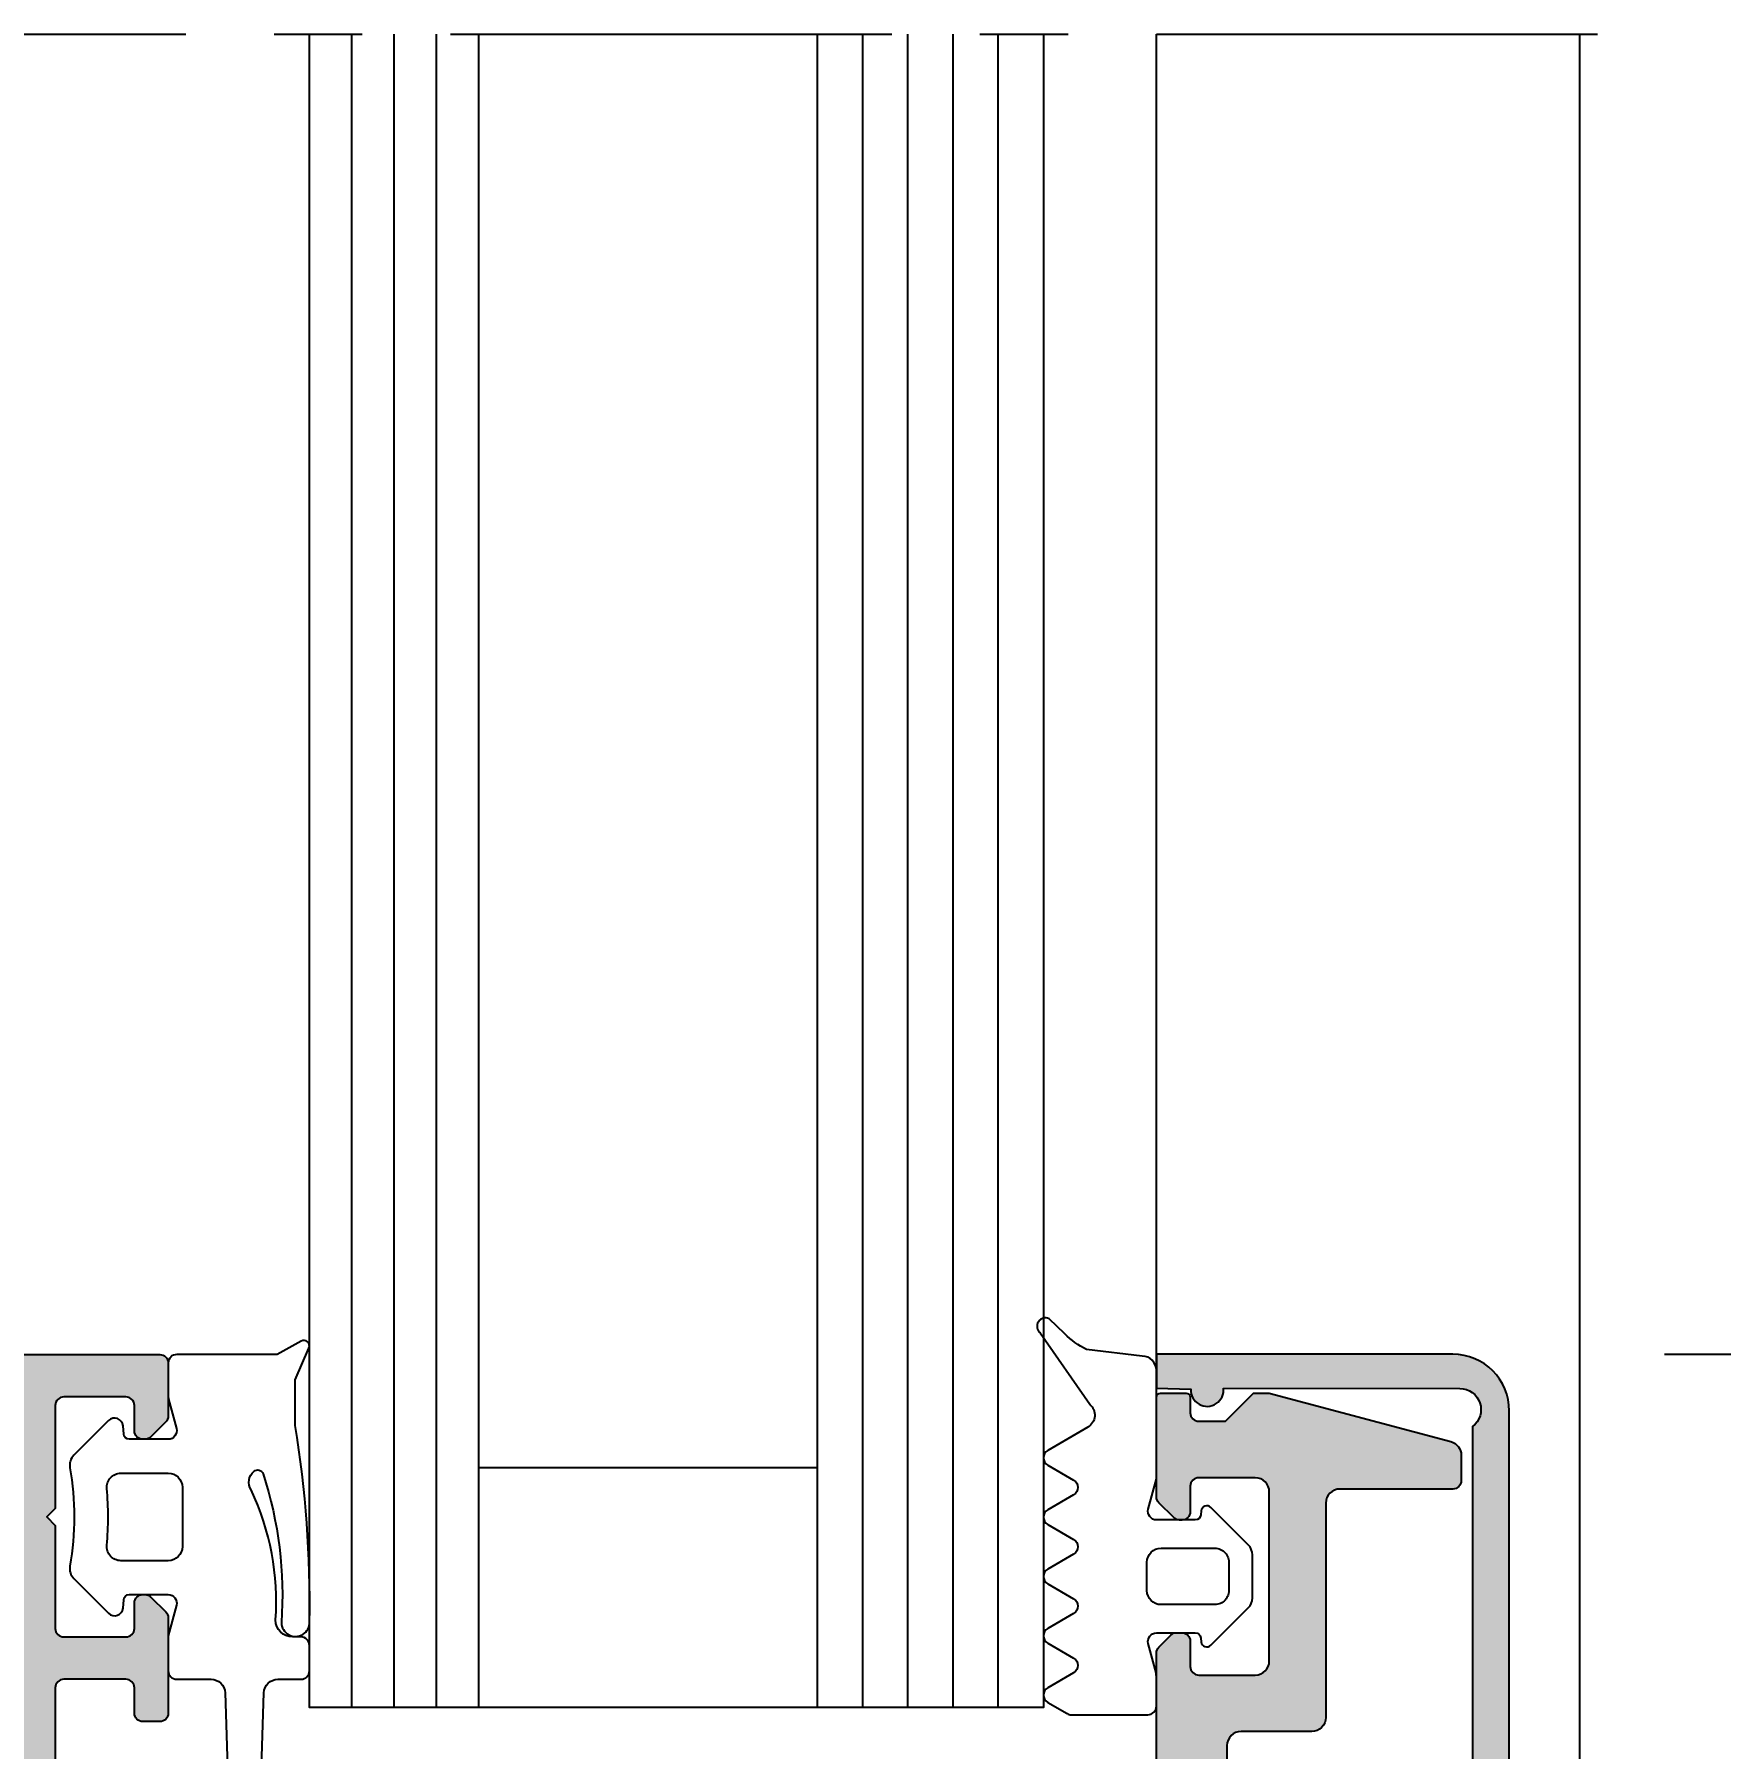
# Model space of a CAD drawing. Header units: millimetres. Extents: x -153 to 2280, y 0 to 724.
# Drawn here: x 1284 to 1313.87, y 618.11 to 648.47 of the extents above; entities that cross this region are included whole.
import ezdxf

# ---------------------------------------------------------------- set-up
doc = ezdxf.new("R2010")
doc.units = ezdxf.units.MM
doc.header["$LTSCALE"] = 0.025
doc.header["$MEASUREMENT"] = 0
doc.linetypes.add('CENTER', pattern=[2, 1.25, -0.25, 0.25, -0.25])
doc.layers.get('0').update_dxf_attribs({"lineweight": 5})
for name, color, linetype in [('ASSI', 1, 'CENTER'), ('FILL', 253, 'Continuous'), ('FINE', 7, 'Continuous'), ('GOMMA', 80, 'Continuous'), ('GROSSA', 8, 'Continuous'), ('QUOTE', 254, 'Continuous'), ('VETRO', 140, 'Continuous')]:
    doc.layers.add(name, color=color, linetype=linetype)
doc.styles.add('Aluk Text', font='GOTHIC.TTF')
doc.styles.get("Standard").update_dxf_attribs({"font": 'arial.ttf'})
doc.dimstyles.new('SCALA_1-2$0', dxfattribs={"dimtxt": 2, "dimasz": 1, "dimexe": 1.5, "dimexo": 1.5, "dimgap": 1, "dimtad": 3, "dimlfac": 2, "dimdsep": 46, "dimtxsty": 'Standard', "dimblk1": 'PUNTO', "dimblk2": 'PUNTO', "dimsah": 1, "dimcen": 0, "dimclrt": 2, "dimaunit": 1, "dimadec": 0, "dimazin": 0, "dimtfac": 0.7, "dimtmove": 0, "dimatfit": 3, "dimldrblk": 'PUNTO', "dimfxl": 1, "dimtolj": 2, "dimarcsym": 0})

# ---------------------------------------------------------------- blocks, each defined once
blk = doc.blocks.new('k0855')
at = {"layer": 'GROSSA'}
blk.add_lwpolyline([(11.64999999999986, 0.8000000000004093, -0.4142135623730784), (11.14999999999986, 0.3000000000004093), (0.2999999999997272, 0.3000000000000682), (0, 0), (-0.3000000000001819, 0.3000000000000682), (-11.15000000000009, 0.2999999999997272, -0.4142135623731075), (-11.65000000000009, 0.7999999999997272), (-11.65000000000009, 3.300000000000637, 0.414213562373095), (-12.15000000000009, 3.800000000000637), (-19.75, 3.800000000000523, -0.414213562373095), (-20.25, 4.300000000000523), (-20.25, 8.300000000000523, 0.4142135623730795), (-20.55000000000018, 8.600000000000477), (-21.59774739507475, 8.600000000000477, 0.3394542588633896), (-21.88752514296152, 8.377645713531251), (-23.65000000000009, 1.800000000000523), (-23.65000000000009, 1.24487273393197), (-22.65000000000009, 0.2448727339319703), (-22.65000000000009, -0.6999999999995907, -0.4142135623731159), (-22.95000000000027, -0.9999999999995453), (-23.5, -0.9999999999995453, 0.414213562373109), (-23.65000000000009, -1.149999999999523), (-23.65000000000009, -2.049999999999272, 0.4142135623730534), (-23.5, -2.19999999999925), (-19.97426406871182, -2.199999999999363, 0.1989123673796788), (-19.76213203435577, -2.112132034355341), (-19.237867965644, -1.587867965643682, 0.1989123673796275), (-19.15000000000009, -1.37573593128775), (-19.15000000000009, -1.299999999999613, 0.4142135623731283), (-19.45000000000027, -0.9999999999995453), (-20.35000000000014, -0.9999999999995453, -0.414213562373095), (-20.65000000000009, -0.699999999999477), (-20.65000000000009, 1.300000000000637, -0.414213562373095), (-20.15000000000009, 1.800000000000637), (-14.15000000000009, 1.800000000000637, -0.414213562373095), (-13.65000000000009, 1.300000000000637), (-13.65000000000009, -0.699999999999477, -0.414213562373095), (-13.95000000000005, -0.9999999999995453), (-14.85000000000014, -0.9999999999995453, 0.414213562373095), (-15.15000000000009, -1.2999999999995), (-15.15000000000009, -1.475735931287431, 0.1989123673796724), (-15.06213203435618, -1.687867965643477), (-14.63786796564318, -2.112132034356478, 0.1989123673796574), (-14.42573593128691, -2.200000000000387), (14.42573593128782, -2.199999999999363, 0.1989123673796421), (14.63786796564386, -2.112132034355341), (15.06213203435573, -1.687867965643477, 0.1989123673796492), (15.14999999999964, -1.475735931287431), (15.14999999999964, -1.2999999999995, 0.4142135623731088), (14.84999999999991, -0.9999999999995453), (13.94999999999982, -0.9999999999995453, -0.414213562373095), (13.64999999999986, -0.699999999999477), (13.64999999999986, 1.300000000000637, -0.414213562373095), (14.14999999999986, 1.800000000000637), (20.13763493782221, 1.800000000000637, -0.414213562373095), (20.63763493782221, 1.300000000000637), (20.63763493782221, -0.699999999999477, -0.414213562373095), (20.33763493782226, -0.9999999999995453), (19.43763493782217, -0.9999999999995453, 0.4142135623731283), (19.13763493782221, -1.299999999999613), (19.13763493782221, -1.37573593128775, 0.198912367379612), (19.22550290346635, -1.587867965643682), (19.74976697217789, -2.112132034355341, 0.1989123673796789), (19.96189900653394, -2.199999999999363), (23.48763493782212, -2.19999999999925, 0.4142135623730674), (23.63763493782221, -2.049999999999272), (23.63763493782221, -1.149999999999523, 0.4142135623731507), (23.48763493782235, -0.9999999999995453), (22.93763493782217, -0.9999999999995453, -0.414213562373095), (22.63763493782221, -0.6999999999995907), (22.63763493782221, 0.2448727339319703), (23.63763493782221, 1.24487273393197), (23.63763493782221, 1.800000000000523), (21.91487984844571, 8.229409522551805, 0.3394542588633856), (21.43191693530116, 8.600000000000477), (20.53763493782208, 8.600000000000477, 0.4142135623730811), (20.23763493782235, 8.300000000000523), (20.23763493782212, 4.300000000000523, -0.414213562373095), (19.73763493782212, 3.800000000000523), (12.14999999999986, 3.800000000000637, 0.414213562373095), (11.64999999999986, 3.300000000000637)], format="xyb", close=True, dxfattribs=at)
blk = doc.blocks.new('PUNTO')
blk.add_line((-1, 0), (1, 0))
at = {"const_width": 0.35}
blk.add_lwpolyline([(-0.1750000000000114, 0, 1), (0.1750000000000114, 0, 1)], format="xyb", close=True, dxfattribs=at)
blk = doc.blocks.new('*D47')
at = {"layer": 'Defpoints', "color": 0, "transparency": 16777216}
for p in [(1311.372275848388, 625.0974092616434), (1311.372275848388, 600.0890823473827), (1318.915708368765, 600.0890823473827)]:
    blk.add_point(p, dxfattribs=at)
at = {"layer": 'QUOTE', "color": 0, "lineweight": -2, "transparency": 16777216}
for p, q in [((1312.872275848388, 625.0974092616434), (1320.415708368765, 625.0974092616434)), ((1318.915708368765, 624.0974092616434), (1318.915708368765, 601.0890823473827)), ((1312.872275848388, 600.0890823473827), (1320.415708368765, 600.0890823473827))]:
    blk.add_line(p, q, dxfattribs=at)
for p, rotation in [((1318.915708368765, 625.0974092616434), 90), ((1318.915708368765, 600.0890823473827), 270)]:
    blk.add_blockref('PUNTO', p, dxfattribs=dict(at, rotation=rotation))
at = {"layer": 'QUOTE', "color": 2, "transparency": 16777216, "insert": (1316.865402454421, 612.5932458045125), "char_height": 2, "attachment_point": 5, "rotation": 90, "style": 'Aluk Text'}
blk.add_mtext('\\A2;50', dxfattribs=at)

msp = doc.modelspace()

# ---------------------------------------------------------------- hatches: boundary and pattern name
at = {"layer": 'FILL'}
h = msp.add_hatch(color=256, dxfattribs=at)
edge = h.paths.add_edge_path()
edge.add_arc((1293.218603538942, 615.1885416569769), 0.1548696487026567, 1.85579808222559, 88.26417584624318, ccw=False)
edge.add_line((1293.373391958005, 615.1935569748439), (1293.373391958005, 614.6056890092004))
edge.add_arc((1293.223391958005, 614.6056890092004), 0.1500000000001762, 315.0000000000307, 359.99999999998914, ccw=False)
edge.add_line((1293.329457975183, 614.4996229920223), (1293.067325940827, 614.2374909576663))
edge.add_arc((1292.945266958005, 614.3595499404884), 0.1726174689163731, 185.316063822674, 315.00000000000665, ccw=False)
edge.add_line((1292.773391958005, 614.3435569748444), (1292.773391958005, 614.5935569748444))
edge.add_arc((1292.623391958005, 614.5935569748444), 0.1499999999999773, 359.9999999999783, 450)
edge.add_line((1292.623391958005, 614.7435569748444), (1292.138947307952, 614.7435569748444))
edge.add_arc((1292.138947307952, 614.5935569748444), 0.1500000000000057, 90.00000000001086, 150.0000000000191)
edge.add_line((1292.009043497384, 614.6685569748444), (1291.402825714735, 613.6185569748444))
edge.add_line((1291.402825714735, 613.6185569748444), (1291.272921904168, 613.5435569748445))
edge.add_line((1291.272921904167, 613.5435569748445), (1291.225467276221, 613.5435569748445))
edge.add_line((1291.225467276221, 613.5435569748445), (1291.075467276221, 613.6935569748446))
edge.add_line((1291.075467276221, 613.6935569748445), (1290.925467276221, 613.5435569748445))
edge.add_line((1290.925467276221, 613.5435569748445), (1290.428391958005, 613.5435569748445))
edge.add_line((1290.428391958005, 613.5435569748445), (1290.278391958006, 613.6935569748446))
edge.add_line((1290.278391958005, 613.6935569748445), (1290.128391958005, 613.5435569748445))
edge.add_line((1290.128391958005, 613.5435569748445), (1289.633391958005, 613.5435569748445))
edge.add_line((1289.633391958005, 613.5435569748445), (1289.483391958005, 613.6935569748446))
edge.add_line((1289.483391958005, 613.6935569748445), (1289.333391958005, 613.5435569748445))
edge.add_line((1289.333391958005, 613.5435569748445), (1288.838391958006, 613.5435569748445))
edge.add_line((1288.838391958005, 613.5435569748445), (1288.688391958005, 613.6935569748445))
edge.add_line((1288.688391958005, 613.6935569748443), (1288.538391958005, 613.5435569748444))
edge.add_line((1288.538391958005, 613.5435569748445), (1288.043391958005, 613.5435569748445))
edge.add_line((1288.043391958005, 613.5435569748445), (1287.893391958005, 613.6935569748446))
edge.add_line((1287.893391958005, 613.6935569748445), (1287.743391958005, 613.5435569748445))
edge.add_line((1287.743391958005, 613.5435569748445), (1287.248391958005, 613.5435569748445))
edge.add_line((1287.248391958005, 613.5435569748445), (1287.098391958005, 613.6935569748446))
edge.add_line((1287.098391958005, 613.6935569748445), (1286.948391958005, 613.5435569748445))
edge.add_line((1286.948391958005, 613.5435569748445), (1286.453391958005, 613.5435569748445))
edge.add_line((1286.453391958005, 613.5435569748445), (1286.303391958005, 613.6935569748445))
edge.add_line((1286.303391958005, 613.6935569748443), (1286.153391958005, 613.5435569748444))
edge.add_line((1286.153391958005, 613.5435569748445), (1285.658391958005, 613.5435569748445))
edge.add_line((1285.658391958005, 613.5435569748445), (1285.508391958005, 613.6935569748446))
edge.add_line((1285.508391958005, 613.6935569748445), (1285.35776973754, 613.5429347543791))
edge.add_arc((1285.323686619743, 612.5932458646118), 0.9503002926792825, 87.94461000808217, 272.0553899919109)
edge.add_line((1285.35776973754, 611.6435569748444), (1285.755891958005, 611.6435569748444))
edge.add_line((1285.755891958005, 611.6435569748444), (1285.905891958005, 611.4935569748444))
edge.add_line((1285.905891958005, 611.4935569748444), (1286.055891958005, 611.6435569748444))
edge.add_line((1286.055891958005, 611.6435569748444), (1286.550891958005, 611.6435569748444))
edge.add_line((1286.550891958005, 611.6435569748444), (1286.700891958005, 611.4935569748444))
edge.add_line((1286.700891958005, 611.4935569748444), (1286.850891958005, 611.6435569748444))
edge.add_line((1286.850891958005, 611.6435569748444), (1287.345891958005, 611.6435569748444))
edge.add_line((1287.345891958005, 611.6435569748444), (1287.495891958005, 611.4935569748444))
edge.add_line((1287.495891958005, 611.4935569748444), (1287.645891958005, 611.6435569748444))
edge.add_line((1287.645891958005, 611.6435569748444), (1288.140891958005, 611.6435569748444))
edge.add_line((1288.140891958005, 611.6435569748444), (1288.290891958005, 611.4935569748444))
edge.add_line((1288.290891958005, 611.4935569748444), (1288.440891958006, 611.6435569748444))
edge.add_line((1288.440891958005, 611.6435569748444), (1288.935891958005, 611.6435569748444))
edge.add_line((1288.935891958005, 611.6435569748444), (1289.085891958006, 611.4935569748443))
edge.add_line((1289.085891958005, 611.4935569748443), (1289.235891958005, 611.6435569748444))
edge.add_line((1289.235891958005, 611.6435569748444), (1289.730891958005, 611.6435569748444))
edge.add_line((1289.730891958005, 611.6435569748444), (1289.880891958005, 611.4935569748444))
edge.add_line((1289.880891958005, 611.4935569748444), (1290.030891958005, 611.6435569748444))
edge.add_line((1290.030891958005, 611.6435569748444), (1290.525891958006, 611.6435569748444))
edge.add_line((1290.525891958005, 611.6435569748444), (1290.675891958005, 611.4935569748443))
edge.add_line((1290.675891958005, 611.4935569748443), (1290.825891958005, 611.6435569748444))
edge.add_line((1290.825891958005, 611.6435569748444), (1291.272921904167, 611.6435569748444))
edge.add_arc((1291.272921904168, 611.4935569748444), 0.1500000000000057, 30.000000000029274, 90.00000000001091, ccw=False)
edge.add_line((1291.402825714735, 611.5685569748445), (1292.009043497384, 610.5185569748444))
edge.add_arc((1292.138947307952, 610.5935569748443), 0.1499999999998699, 209.9999999999986, 270.0000000000434)
edge.add_line((1292.138947307952, 610.4435569748445), (1292.623391958005, 610.4435569748445))
edge.add_arc((1292.623391958005, 610.5935569748444), 0.1500000000000057, 270.0000000000109, 360.0000000000109)
edge.add_line((1292.773391958005, 610.5935569748444), (1292.773391958005, 610.8435569748444))
edge.add_arc((1292.945746947058, 610.8262338461793), 0.1732233616980132, 45.423370102855586, 174.2605660744399, ccw=False)
edge.add_line((1293.067325940827, 610.9496229920225), (1293.329457975183, 610.6874909576666))
edge.add_arc((1293.223391958005, 610.5814249404884), 0.1500000000001178, 2.1714186004828662e-11, 44.99999999997692, ccw=False)
edge.add_line((1293.373391958005, 610.5814249404885), (1293.373391958005, 609.9935569748445))
edge.add_arc((1293.223080536714, 609.9935569748561), 0.1503114212912067, 270.1165613831425, 359.99999999556894, ccw=False)
edge.add_line((1293.22338632704, 609.8432458646118), (1291.021698490576, 609.843245864612))
edge.add_arc((1291.021698490576, 609.9932458646119), 0.1499999999999773, 180, 270, ccw=False)
edge.add_arc((1290.721698490576, 609.9932458646119), 0.1500000000000341, 2.171258662545267e-11, 90.0000000000217)
edge.add_line((1290.721698490576, 610.1432458646119), (1289.321698490576, 610.1432458646119))
edge.add_arc((1289.321698490576, 609.9932458646119), 0.1499999999999773, 90, 180)
edge.add_arc((1289.021698490576, 609.9932458646119), 0.1499999999999773, -90, 0, ccw=False)
edge.add_line((1289.021698490576, 609.843245864612), (1287.621698490576, 609.843245864612))
edge.add_arc((1287.621698490576, 609.9932458646119), 0.1499999999999773, 180, 270, ccw=False)
edge.add_arc((1287.321698490576, 609.9932458646119), 0.1499999999999773, 0, 90)
edge.add_line((1287.321698490576, 610.1432458646119), (1285.923386327063, 610.1432458646119))
edge.add_arc((1285.923386327063, 609.9932458646119), 0.1499999999999773, 90, 180)
edge.add_arc((1285.623386327063, 609.9932458646119), 0.1499999999999773, -90, 0, ccw=False)
edge.add_line((1285.623386327063, 609.843245864612), (1284.523386327063, 609.843245864612))
edge.add_arc((1284.523386327063, 609.693245864612), 0.1499999999999773, 90, 180)
edge.add_line((1284.373386327063, 609.693245864612), (1284.373386327063, 605.9932458646118))
edge.add_arc((1284.523386327063, 605.9932458646118), 0.1499999999999773, 180, 270)
edge.add_line((1284.523386327063, 605.8432458646118), (1285.623386327063, 605.8432458646118))
edge.add_arc((1285.623386327063, 605.9932458646118), 0.1500000000000057, 270.0000000000109, 359.9999999999891)
edge.add_line((1285.773386327063, 605.9932458646118), (1285.773386327063, 606.4432458646119))
edge.add_arc((1285.923386327063, 606.4432458646119), 0.1499999999999773, 90, 180, ccw=False)
edge.add_line((1285.923386327063, 606.5932458646118), (1286.223386327063, 606.593245864612))
edge.add_arc((1286.223386327063, 606.443245864612), 0.1500000000000057, -3.26281224261038e-11, 89.99999999998909, ccw=False)
edge.add_line((1286.373386327063, 606.4432458646119), (1286.373386327063, 604.7553778989678))
edge.add_arc((1286.223386327063, 604.7553778989679), 0.1500000000000909, 314.99999999998465, 359.9999999999783, ccw=False)
edge.add_line((1286.329452344241, 604.6493118817898), (1286.067320309885, 604.3871798474339))
edge.add_arc((1285.961254292707, 604.4932458646118), 0.149999999999957, 270.0000000000434, 315.00000000003837, ccw=False)
edge.add_line((1285.961254292707, 604.3432458646118), (1285.923386327063, 604.3432458646118))
edge.add_arc((1285.923386327063, 604.4932458646118), 0.1499999999999773, 180, 270, ccw=False)
edge.add_line((1285.773386327063, 604.4932458646118), (1285.773386327063, 604.9432458646119))
edge.add_arc((1285.623386327063, 604.9432458646118), 0.1500000000000341, 2.171258662545267e-11, 90.0000000000217)
edge.add_line((1285.623386327063, 605.0932458646118), (1284.523386327063, 605.093245864612))
edge.add_arc((1284.523386327063, 604.943245864612), 0.1500000000000341, 90.0000000000217, 180.0000000000217)
edge.add_line((1284.373386327063, 604.9432458646119), (1284.373386327063, 603.1174586677311))
edge.add_line((1284.373386327063, 603.1174586677311), (1284.223386327063, 602.9682458646118))
edge.add_line((1284.223386327063, 602.9682458646118), (1284.373386327063, 602.8190330614927))
edge.add_line((1284.373386327063, 602.8190330614927), (1284.373386327063, 600.9932458646118))
edge.add_arc((1284.523386327063, 600.9932458646118), 0.1499999999999773, 180, 270)
edge.add_line((1284.523386327063, 600.8432458646118), (1285.623386327063, 600.8432458646118))
edge.add_arc((1285.623386327063, 600.9932458646119), 0.1500000000000341, 269.9999999999783, 359.9999999999783)
edge.add_line((1285.773386327063, 600.9932458646118), (1285.773386327063, 601.4432458646119))
edge.add_arc((1285.923386327063, 601.4432458646118), 0.1500000000000341, 89.99999999997829, 179.9999999999783, ccw=False)
edge.add_line((1285.923386327063, 601.5932458646118), (1285.961254292707, 601.5932458646118))
edge.add_arc((1285.961254292707, 601.443245864612), 0.1499999999999204, 44.999999999961574, 89.99999999996737, ccw=False)
edge.add_line((1286.067320309885, 601.5493118817898), (1286.329452344241, 601.2871798474339))
edge.add_arc((1286.223386327063, 601.1811138302558), 0.1500000000000977, 2.1714186004828662e-11, 45.00000000001529, ccw=False)
edge.add_line((1286.373386327063, 601.1811138302559), (1286.373386327063, 600.2432458646118))
edge.add_arc((1286.223386327063, 600.2432458646118), 0.1499999999999773, -90, 0, ccw=False)
edge.add_line((1286.223386327063, 600.0932458646118), (1231.873386327063, 600.0932458646118))
edge.add_arc((1231.873386327063, 600.5932458646118), 0.5, 180, 270, ccw=False)
edge.add_line((1231.373386327063, 600.5932458646118), (1231.373386327063, 624.5932458646118))
edge.add_arc((1231.873386327063, 624.5932458646118), 0.5, 90, 180, ccw=False)
edge.add_line((1231.873386327063, 625.0932458646118), (1286.223386327063, 625.0932458646118))
edge.add_arc((1286.223386327063, 624.9432458646119), 0.1499999999999773, 0, 90, ccw=False)
edge.add_line((1286.373386327063, 624.9432458646119), (1286.373386327063, 624.0053778989678))
edge.add_arc((1286.223386327063, 624.0053778989678), 0.149999999999892, -44.999999999984595, 1.0913936421275139e-11, ccw=False)
edge.add_line((1286.329452344241, 623.8993118817899), (1286.067320309885, 623.6371798474339))
edge.add_arc((1285.961254292707, 623.7432458646117), 0.1499999999999168, 270.00000000003257, 315.00000000003837, ccw=False)
edge.add_line((1285.961254292707, 623.5932458646118), (1285.923386327063, 623.5932458646118))
edge.add_arc((1285.923386327063, 623.7432458646118), 0.1499999999999773, 180, 270, ccw=False)
edge.add_line((1285.773386327063, 623.7432458646118), (1285.773386327063, 624.1932458646119))
edge.add_arc((1285.623386327063, 624.1932458646118), 0.1500000000000341, 2.171258662545267e-11, 90.0000000000217)
edge.add_line((1285.623386327063, 624.3432458646118), (1284.523386327063, 624.3432458646118))
edge.add_arc((1284.523386327063, 624.1932458646119), 0.1499999999999773, 89.99999999998914, 180)
edge.add_line((1284.373386327063, 624.1932458646119), (1284.373386327063, 622.3674586677311))
edge.add_line((1284.373386327063, 622.3674586677311), (1284.223386327063, 622.2182458646118))
edge.add_line((1284.223386327063, 622.2182458646118), (1284.373386327063, 622.0690330614926))
edge.add_line((1284.373386327063, 622.0690330614926), (1284.373386327063, 620.2432458646118))
edge.add_arc((1284.523386327063, 620.2432458646118), 0.1499999999999773, 180, 270)
edge.add_line((1284.523386327063, 620.0932458646118), (1285.623386327063, 620.093245864612))
edge.add_arc((1285.623386327063, 620.2432458646119), 0.1500000000000341, 269.9999999999783, 359.9999999999783)
edge.add_line((1285.773386327063, 620.2432458646119), (1285.773386327063, 620.6932458646119))
edge.add_arc((1285.923386327063, 620.6932458646119), 0.1499999999999488, 89.99999999998909, 180, ccw=False)
edge.add_line((1285.923386327063, 620.8432458646118), (1285.961254292707, 620.8432458646118))
edge.add_arc((1285.961254292707, 620.693245864612), 0.149999999999892, 45.00000000001529, 90.00000000001091, ccw=False)
edge.add_line((1286.067320309885, 620.7993118817899), (1286.329452344241, 620.537179847434))
edge.add_arc((1286.223386327063, 620.4311138302561), 0.1499999999999972, -4.3428372009657323e-11, 44.999999999961574, ccw=False)
edge.add_line((1286.373386327063, 620.431113830256), (1286.373386327063, 618.7432458646118))
edge.add_arc((1286.223386327063, 618.7432458646118), 0.1499999999999773, -90, 0, ccw=False)
edge.add_line((1286.223386327063, 618.5932458646118), (1285.923386327063, 618.593245864612))
edge.add_arc((1285.923386327063, 618.7432458646119), 0.1499999999999204, 180.0000000000217, 270.00000000002166, ccw=False)
edge.add_line((1285.773386327063, 618.7432458646118), (1285.773386327063, 619.193245864612))
edge.add_arc((1285.623386327063, 619.193245864612), 0.1499999999999773, 0, 90)
edge.add_line((1285.623386327063, 619.343245864612), (1284.523386327063, 619.343245864612))
edge.add_arc((1284.523386327063, 619.193245864612), 0.1499999999999773, 90, 180)
edge.add_line((1284.373386327063, 619.193245864612), (1284.373386327063, 615.4932458646118))
edge.add_arc((1284.523386327063, 615.4932458646118), 0.1499999999999773, 180, 270)
edge.add_line((1284.523386327063, 615.3432458646118), (1285.623386327063, 615.3432458646117))
edge.add_arc((1285.623386327063, 615.1932458646118), 0.1499999999999773, 0, 90, ccw=False)
edge.add_arc((1285.923386327063, 615.1932458646118), 0.1499999999999773, 180, 270)
edge.add_line((1285.923386327063, 615.0432458646118), (1287.321698490576, 615.0432458646118))
edge.add_arc((1287.321698490576, 615.1932458646118), 0.1499999999999773, 270, 360)
edge.add_arc((1287.621698490576, 615.1932458646118), 0.1499999999999773, 90, 180, ccw=False)
edge.add_line((1287.621698490576, 615.3432458646117), (1289.021698490576, 615.3432458646117))
edge.add_arc((1289.021698490576, 615.1932458646118), 0.1499999999999773, 0, 90, ccw=False)
edge.add_arc((1289.321698490576, 615.1932458646118), 0.1499999999999773, 180, 270)
edge.add_line((1289.321698490576, 615.0432458646118), (1290.721698490576, 615.0432458646118))
edge.add_arc((1290.721698490576, 615.1932458646118), 0.1500000000000341, 269.9999999999783, 359.9999999999783)
edge.add_arc((1291.021698490576, 615.1932458646118), 0.1499999999999773, 90, 180, ccw=False)
edge.add_line((1291.021698490576, 615.3432458646117), (1293.223294728377, 615.3432458646117))
edge.add_line((1293.223294728377, 615.3432458646117), (1293.223294728379, 615.3433402384658))
edge = h.paths.add_edge_path(flags=16)
edge.add_line((1232.523386327063, 601.0932458646118), (1233.973386327063, 601.0932458646118))
edge.add_arc((1233.973386327063, 601.2432458646119), 0.1499999999999773, 270.0000000000054, 360)
edge.add_line((1234.123386327063, 601.2432458646119), (1234.123386327063, 602.443245864612))
edge.add_arc((1234.273386327063, 602.4432458646119), 0.1500000000000199, 89.9999999999946, 180, ccw=False)
edge.add_line((1234.273386327063, 602.5932458646118), (1234.723386327063, 602.5932458646118))
edge.add_arc((1234.723386327063, 602.4432458646119), 0.1500000000000341, 0, 90.0000000000054, ccw=False)
edge.add_line((1234.873386327063, 602.4432458646119), (1234.873386327063, 601.2432458646119))
edge.add_arc((1235.023386327063, 601.2432458646119), 0.1500000000000341, 180, 270)
edge.add_line((1235.023386327063, 601.0932458646118), (1237.873386327063, 601.0932458646118))
edge.add_line((1237.873386327063, 601.0932458646118), (1237.873386327063, 600.9932458646118))
edge.add_line((1237.873386327063, 600.9932458646119), (1257.623386327063, 600.9932458646119))
edge.add_line((1257.623386327063, 600.9932458646119), (1257.623386327063, 601.0932458646118))
edge.add_line((1257.623386327063, 601.0932458646118), (1260.623386327063, 601.0932458646118))
edge.add_line((1260.623386327063, 601.0932458646118), (1260.623386327063, 600.9932458646119))
edge.add_line((1260.623386327063, 600.9932458646119), (1280.373386327063, 600.9932458646119))
edge.add_line((1280.373386327063, 600.9932458646118), (1280.373386327063, 601.0932458646118))
edge.add_line((1280.373386327063, 601.0932458646118), (1283.223386327063, 601.0932458646118))
edge.add_arc((1283.223386327063, 601.2432458646118), 0.1499999999999773, 270, 360)
edge.add_line((1283.373386327063, 601.2432458646118), (1283.373386327063, 623.9432458646119))
edge.add_arc((1283.223386327063, 623.9432458646119), 0.1500000000000057, 1.085629331272839e-11, 90.00000000001086)
edge.add_line((1283.223386327063, 624.0932458646118), (1280.373386327063, 624.0932458646118))
edge.add_line((1280.373386327063, 624.0932458646118), (1280.373386327063, 624.1932458646119))
edge.add_line((1280.373386327063, 624.1932458646119), (1260.623386327063, 624.1932458646119))
edge.add_line((1260.623386327063, 624.1932458646119), (1260.623386327063, 624.0932458646118))
edge.add_line((1260.623386327063, 624.0932458646118), (1257.623386327063, 624.0932458646118))
edge.add_line((1257.623386327063, 624.0932458646118), (1257.623386327063, 624.1932458646119))
edge.add_line((1257.623386327063, 624.1932458646119), (1237.873386327063, 624.1932458646119))
edge.add_line((1237.873386327063, 624.1932458646119), (1237.873386327063, 624.0932458646118))
edge.add_line((1237.873386327063, 624.0932458646118), (1235.023386327063, 624.0932458646118))
edge.add_arc((1235.023386327063, 623.9432458646119), 0.1500000000000057, 89.99999999998914, 179.9999999999891)
edge.add_line((1234.873386327063, 623.9432458646119), (1234.873386327063, 622.7432458646118))
edge.add_arc((1234.723386327063, 622.7432458646118), 0.1499999999999915, -89.99999999999471, 1.0913936421275139e-11, ccw=False)
edge.add_line((1234.723386327063, 622.5932458646118), (1234.273386327063, 622.5932458646118))
edge.add_arc((1234.273386327063, 622.7432458646118), 0.1499999999999773, 180, 270.0000000000054, ccw=False)
edge.add_line((1234.123386327063, 622.7432458646118), (1234.123386327063, 623.9432458646118))
edge.add_arc((1233.973386327063, 623.9432458646118), 0.1499999999999915, 1.085629331272942e-11, 90.00000000000541)
edge.add_line((1233.973386327063, 624.0932458646118), (1232.523386327063, 624.0932458646118))
edge.add_arc((1232.523386327063, 623.9432458646119), 0.1500000000000057, 90.00000000000541, 180.0000000000109)
edge.add_line((1232.373386327063, 623.9432458646118), (1232.373386327063, 601.2432458646118))
edge.add_arc((1232.523386327063, 601.2432458646118), 0.1500000000000057, 179.9999999999891, 269.9999999999891)
h = msp.add_hatch(color=256, dxfattribs=at)
edge = h.paths.add_edge_path()
edge.add_line((1305.06148843645, 624.4990435539997), (1309.245829346611, 624.4931996218816))
edge.add_arc((1309.245829346609, 624.1181996218825), 0.3749999999991758, -53.13010235391192, 89.99999999977848, ccw=False)
edge.add_line((1309.47082934661, 623.8181996218841), (1309.470829346612, 601.3681996218813))
edge.add_arc((1309.24582934661, 601.0681996218829), 0.3749999999998579, -89.99999999999562, 53.130102353760776, ccw=False)
edge.add_line((1309.24582934661, 600.693199621883), (1305.061485326895, 600.6906417358039))
edge.add_arc((1304.771688922729, 600.7224545565962), 0.2915373242560468, 353.735357096996, 542.069338453999)
edge.add_line((1304.480341721513, 600.7119274592724), (1303.872275848388, 600.689956530432))
edge.add_line((1303.872275848388, 600.689956530432), (1303.872275848388, 600.090352815687))
edge.add_line((1303.872275848388, 600.0903528156869), (1309.120598494954, 600.0890823645038))
edge.add_arc((1309.12082934661, 601.0890823378577), 1.00000000000001, 269.9867731742709, 359.9999999999984)
edge.add_line((1310.12082934661, 601.0890823378577), (1310.12082934661, 624.0974093913654))
edge.add_arc((1309.12082934661, 624.0974093913653), 1.000000000000057, 0, 89.97081591415527)
edge.add_line((1309.121338704976, 625.0974092616425), (1303.872279790929, 625.1002128004563))
edge.add_line((1303.872279790929, 625.1002128004563), (1303.872279790929, 624.5006090239061))
edge.add_line((1303.872279790929, 624.500609023906), (1304.48032923437, 624.478188004658))
edge.add_arc((1304.771668563508, 624.4674452521127), 0.2915373242560025, 177.888250634431, 366.2222319914239)
h = msp.add_hatch(color=256, dxfattribs=at)
edge = h.paths.add_edge_path()
edge.add_arc((1305.372275848388, 618.1682458646114), 0.25, 90, 180)
edge.add_line((1305.122275848388, 618.1682458646114), (1305.122275848388, 612.7432458646114))
edge.add_line((1305.122275848388, 612.7432458646114), (1304.972275848387, 612.5932458646115))
edge.add_line((1304.972275848387, 612.5932458646115), (1305.122275848388, 612.4432458646114))
edge.add_line((1305.122275848388, 612.4432458646114), (1305.122275848387, 607.0182458646115))
edge.add_arc((1305.372275848387, 607.0182458646115), 0.25, 180, 270)
edge.add_line((1305.372275848387, 606.7682458646115), (1306.622275848388, 606.7682458646115))
edge.add_arc((1306.622275848388, 606.5182458646115), 0.25, 0, 90, ccw=False)
edge.add_line((1306.872275848388, 606.5182458646115), (1306.872275848388, 602.7182458646115))
edge.add_arc((1307.122275848388, 602.7182458646115), 0.25, 180, 270)
edge.add_line((1307.122275848388, 602.4682458646115), (1309.122275848388, 602.4682458646115))
edge.add_arc((1309.122275848388, 602.3182458646115), 0.1500000000000341, -2.1714186004828662e-11, 89.99999999997829, ccw=False)
edge.add_line((1309.272275848388, 602.3182458646114), (1309.272275848388, 601.7943721670741))
edge.add_arc((1309.122275848388, 601.7943721670741), 0.1500000000000057, -74.99999999999449, 1.0913936421275139e-11, ccw=False)
edge.add_line((1309.161098705153, 601.6494832931307), (1305.872275848388, 600.7682458646115))
edge.add_line((1305.872275848388, 600.7682458646115), (1305.594712215353, 600.7682458646115))
edge.add_line((1305.594712215353, 600.7682458646115), (1305.094712215353, 601.2682458646115))
edge.add_line((1305.094712215353, 601.2682458646115), (1304.622275848388, 601.2682458646115))
edge.add_arc((1304.622275848388, 601.1182458646115), 0.1500000000000341, 90.0000000000217, 180.0000000000217)
edge.add_line((1304.472275848388, 601.1182458646114), (1304.472275848388, 600.8432458646115))
edge.add_arc((1304.397275848388, 600.8432458646115), 0.07500000000001705, -89.99999999997829, 2.1714186004828662e-11, ccw=False)
edge.add_line((1304.397275848388, 600.7682458646115), (1303.947275848388, 600.7682458646115))
edge.add_arc((1303.947275848388, 600.8432458646115), 0.07500000000001705, 179.9999999999783, 269.9999999999783, ccw=False)
edge.add_line((1303.872275848388, 600.8432458646115), (1303.872275848388, 602.6061138302556))
edge.add_arc((1304.022275848388, 602.6061138302556), 0.1500000000000341, 135.0000000000077, 180.0000000000109, ccw=False)
edge.add_line((1303.91620983121, 602.7121798474336), (1304.178341865566, 602.9743118817895))
edge.add_arc((1304.284407882744, 602.8682458646115), 0.1499999999999771, 89.99999999997829, 134.9999999999693, ccw=False)
edge.add_line((1304.284407882744, 603.0182458646115), (1304.322275848388, 603.0182458646115))
edge.add_arc((1304.322275848388, 602.8682458646114), 0.1500000000000625, -1.0913936421275139e-11, 89.99999999998909, ccw=False)
edge.add_line((1304.472275848388, 602.8682458646114), (1304.472275848388, 602.4182458646114))
edge.add_arc((1304.622275848388, 602.4182458646114), 0.1500000000000057, 180.0000000000109, 270.0000000000109)
edge.add_line((1304.622275848388, 602.2682458646115), (1305.622275848388, 602.2682458646115))
edge.add_arc((1305.622275848388, 602.5182458646115), 0.25, 270, 360)
edge.add_line((1305.872275848388, 602.5182458646115), (1305.872275848388, 605.5182458646115))
edge.add_arc((1305.622275848388, 605.5182458646115), 0.25, 0, 90)
edge.add_line((1305.622275848388, 605.7682458646115), (1304.622275848388, 605.7682458646115))
edge.add_arc((1304.622275848388, 605.6182458646115), 0.1500000000000057, 89.99999999998914, 179.9999999999891)
edge.add_line((1304.472275848388, 605.6182458646115), (1304.472275848388, 605.1682458646114))
edge.add_arc((1304.322275848388, 605.1682458646114), 0.1499999999999773, -90, 0, ccw=False)
edge.add_line((1304.322275848388, 605.0182458646115), (1304.234407882744, 605.0182458646115))
edge.add_arc((1304.234407882744, 605.1682458646114), 0.1500000000000057, 225.0000000000384, 270.0000000000434, ccw=False)
edge.add_line((1304.128341865566, 605.0621798474334), (1303.916209831209, 605.2743118817899))
edge.add_arc((1304.022275848387, 605.3803778989679), 0.150000000000158, 179.9999999999457, 224.9999999999463, ccw=False)
edge.add_line((1303.872275848387, 605.380377898968), (1303.872275848388, 619.8061138302554))
edge.add_arc((1304.022275848388, 619.8061138302554), 0.1500000000000625, 135.0000000000153, 180.0000000000109, ccw=False)
edge.add_line((1303.91620983121, 619.9121798474334), (1304.128341865566, 620.1243118817894))
edge.add_arc((1304.234407882744, 620.0182458646113), 0.1500000000000374, 89.99999999996737, 134.9999999999616, ccw=False)
edge.add_line((1304.234407882744, 620.1682458646113), (1304.322275848388, 620.1682458646113))
edge.add_arc((1304.322275848388, 620.0182458646113), 0.1499999999999204, 2.1714186004828662e-11, 90.00000000002171, ccw=False)
edge.add_line((1304.472275848388, 620.0182458646115), (1304.472275848388, 619.5682458646114))
edge.add_arc((1304.622275848388, 619.5682458646114), 0.1500000000000057, 180.0000000000109, 270.0000000000109)
edge.add_line((1304.622275848388, 619.4182458646114), (1305.622275848388, 619.4182458646114))
edge.add_arc((1305.622275848388, 619.6682458646114), 0.25, 270, 360)
edge.add_line((1305.872275848388, 619.6682458646114), (1305.872275848388, 622.6620633335226))
edge.add_arc((1305.622275848388, 622.6620633335226), 0.25, 0, 90)
edge.add_line((1305.622275848388, 622.9120633335226), (1304.622275848388, 622.9120633335226))
edge.add_arc((1304.622275848388, 622.7620633335226), 0.1500000000000057, 89.99999999998914, 179.9999999999891)
edge.add_line((1304.472275848388, 622.7620633335226), (1304.472275848388, 622.3120633335226))
edge.add_arc((1304.322275848388, 622.3120633335226), 0.1500000000000057, 269.99999999998914, 359.99999999998914, ccw=False)
edge.add_line((1304.322275848388, 622.1620633335226), (1304.284407882743, 622.1620633335226))
edge.add_arc((1304.284407882744, 622.3120633335227), 0.1500000000000341, 224.999999999977, 269.99999999996743, ccw=False)
edge.add_line((1304.178341865566, 622.2059973163447), (1303.91620983121, 622.4681293507005))
edge.add_arc((1304.022275848388, 622.5741953678785), 0.1500000000000374, 179.9999999999891, 224.9999999999923, ccw=False)
edge.add_line((1303.872275848388, 622.5741953678785), (1303.872275848388, 624.3370633335226))
edge.add_arc((1303.947275848388, 624.3370633335226), 0.07500000000001705, 90.00000000002171, 180.0000000000217, ccw=False)
edge.add_line((1303.947275848388, 624.4120633335226), (1304.397275848388, 624.4120633335226))
edge.add_arc((1304.397275848388, 624.3370633335227), 0.07499999999996021, 2.1714186004828662e-11, 90.00000000002171, ccw=False)
edge.add_line((1304.472275848388, 624.3370633335227), (1304.472275848388, 624.0620633335226))
edge.add_arc((1304.622275848388, 624.0620633335226), 0.1499999999999773, 180, 270)
edge.add_line((1304.622275848388, 623.9120633335226), (1305.094712215353, 623.9120633335226))
edge.add_line((1305.094712215353, 623.9120633335226), (1305.594712215353, 624.4120633335226))
edge.add_line((1305.594712215353, 624.4120633335226), (1305.872275848388, 624.4120633335226))
edge.add_line((1305.872275848388, 624.4120633335226), (1309.086980609663, 623.5506857888344))
edge.add_arc((1309.022275848388, 623.3092043322621), 0.2499999999999802, -6.480149750132114e-12, 74.99999999999761, ccw=False)
edge.add_line((1309.272275848388, 623.3092043322621), (1309.272275848388, 622.8620633335225))
edge.add_arc((1309.122275848388, 622.8620633335227), 0.1499999999999204, 269.9999999999783, 359.9999999999783, ccw=False)
edge.add_line((1309.122275848388, 622.7120633335227), (1307.122275848388, 622.7120633335226))
edge.add_arc((1307.122275848388, 622.4620633335226), 0.25, 90, 180)
edge.add_line((1306.872275848388, 622.4620633335226), (1306.872275848388, 618.6682458646114))
edge.add_arc((1306.622275848388, 618.6682458646114), 0.25, -90, 0, ccw=False)
edge.add_line((1306.622275848388, 618.4182458646114), (1305.372275848388, 618.4182458646114))

# ---------------------------------------------------------------- linework, layer by layer
at = {"layer": 'ASSI', "ltscale": 250}
msp.add_line((1228.872275847116, 648.4716645144988), (1312.886165368441, 648.4716645144988), dxfattribs=at)
at = {"layer": 'FINE'}
for p, q in [((1303.872275848388, 624.3370633335226), (1303.872275848388, 648.4716645144988)), ((1311.372275848388, 600.0890823473825), (1311.372275848388, 648.4716645144988))]:
    msp.add_line(p, q, dxfattribs=at)
at = {"layer": 'GOMMA'}
for points in [[(1303.872275848388, 618.8651545990673), (1303.872275848388, 619.3908512286556, 0.04008518434644911), (1303.867164722331, 619.454674085421), (1303.727386974445, 619.9763317423019, -0.4931454260312356), (1303.872275848388, 620.1651545990673), (1304.561069771535, 620.1651545990669, -0.3888787318528493), (1304.660689241344, 620.0738701733417), (1304.666588702411, 620.0064390247921, 0.6370702608073786), (1304.836918850339, 619.9444439209483), (1305.499052543685, 620.6065776142943, 0.1989123673796624), (1305.572275848388, 620.7833543095909), (1305.572275848388, 621.5469548885436, 0.1989123673796531), (1305.499052543685, 621.7237315838403), (1304.836918850339, 622.3858652771862, 0.637070260807382), (1304.666588702411, 622.3238701733424), (1304.660689241344, 622.2564390247928, -0.3888787318528493), (1304.561069771535, 622.1651545990676), (1303.872275848388, 622.1651545990673, -0.4931454260312984), (1303.727386974445, 622.3539774558327), (1303.872275848388, 622.8947100948407), (1303.872275848388, 624.8151545990672, 0.414213562373095), (1303.622275848388, 625.0651545990672), (1302.631977567952, 625.1833054997583, -0.07546705698885331), (1302.250733946251, 625.4601298041554), (1301.9718568671, 625.7278771160542, 0.8769764629927514), (1301.812045986385, 625.4770242815308), (1302.691797816935, 624.2140031534665, -0.5220051325606435), (1302.656968797201, 623.8052607895052), (1301.947275847209, 623.3955193757947, 0.5773502698239583), (1301.94727584638, 623.1357117545167), (1302.40680212809, 622.8704041329428, -0.5773502700173055), (1302.406802127337, 622.6105965116212), (1301.947275847838, 622.3452888949412, 0.5773502704903818), (1301.947275846901, 622.0854812735132), (1302.40680212783, 621.8201736494216, -0.5773502691896144), (1302.40680212783, 621.5603660282862), (1301.947275847643, 621.2950584100613, 0.5773502699886969), (1301.947275846901, 621.0352507887461), (1302.40680212783, 620.7699431648803, -0.5773502691896144), (1302.40680212783, 620.5101355437449), (1301.947275847643, 620.24482792552, 0.5773502699886969), (1301.947275846901, 619.9850203042048), (1302.40680212783, 619.719712680339, -0.5773502691896142), (1302.40680212783, 619.4599050592035), (1301.947275847643, 619.194597438706, 0.5773502699886992), (1301.947275846901, 618.9347898173909), (1302.292887583948, 618.7352507886238, 0.1316524980088336), (1302.367887584163, 618.7151545990672), (1303.722275848388, 618.7151545990673, 0.4142135623731505)], [(1286.373386327063, 622.9932458646117, -0.4142135623730276), (1286.623386327063, 622.7432458646117), (1286.623386327063, 621.6932458646118, -0.4142135623730981), (1286.373386327063, 621.4432458646118), (1285.534584471145, 621.443245864612, -0.4410091218320271), (1285.285610078897, 621.715867800976, 0.04533686841581869), (1285.285610078897, 622.7206239282477, -0.4410091218321683), (1285.534584471145, 622.9932458646118)], [(1304.90653751505, 620.6651545990673), (1303.955735659132, 620.6651545990675, -0.4142135623730284), (1303.705735659132, 620.9151545990675), (1303.705735659132, 621.4151545990673, -0.414213562373095), (1303.955735659132, 621.6651545990673), (1304.90653751505, 621.6651545990673, -0.4410091218320472), (1305.155511907298, 621.392532662703), (1305.155511907298, 620.9377765354315, -0.4410091218321642)]]:
    msp.add_lwpolyline(points, format="xyb", close=True, dxfattribs=at)
msp.add_lwpolyline([(1287.973268346647, 616.0855662625029), (1288.065939115608, 619.1009254667208, -0.4052432957209562), (1288.315821135192, 619.3432458646118), (1288.723386327063, 619.3432458646118, 0.4142135623730672), (1288.873386327063, 619.4932458646119), (1288.873386327063, 619.9432458646119, 0.4142135623730916), (1288.723386327063, 620.0932458646118), (1288.573386327063, 620.0932458646118, -0.414213562373095), (1288.273386327063, 620.3932458646118, 0.1286776343090358), (1287.83996995148, 622.6960749076951, -0.3865361286483825), (1287.894641940407, 623.0278918918353, -0.522670335346423), (1288.051831998212, 622.9803962694036, -0.0977940455191428), (1288.376008426158, 620.347086928225, 1.011468768470314), (1288.875800023053, 620.3603478683865, 0.04380891343036498), (1288.623386327063, 623.8394880442288), (1288.623386327063, 624.6468357030981), (1288.865109345594, 625.2034101033978, 0.7195149494985378), (1288.724194449961, 625.3303099744803), (1288.304617541669, 625.0932458646118), (1286.523386327063, 625.0932458646118, 0.414213562373095), (1286.373386327063, 624.9432458646118), (1286.373386327063, 624.3425492350236, 0.06554346281524528), (1286.37849745312, 624.3037263782583), (1286.518275201006, 623.7820687213773, -0.4931454260313073), (1286.373386327063, 623.5932458646118), (1285.684592403916, 623.5932458646118, -0.3888787318529617), (1285.584972934107, 623.6845302903371), (1285.572079675977, 623.8319009051079, 0.6370702608074451), (1285.316584454086, 623.9248935608738), (1284.701327360964, 623.309636467752, 0.2448502030393978), (1284.631927021537, 623.0893067292247, -0.08777722502794418), (1284.631927021537, 621.3471849999991, 0.2448502030393947), (1284.701327360964, 621.1268552614717), (1285.316584454086, 620.51159816835, 0.6370702608069253), (1285.572079675977, 620.6045908241153), (1285.584972934107, 620.7519614388864, -0.3888787318529617), (1285.684592403916, 620.8432458646116), (1286.373386327063, 620.8432458646118, -0.4931454260313065), (1286.518275201006, 620.6544230078464), (1286.373386327063, 620.1136903688384), (1286.373386327063, 619.4932458646119, 0.4142135623730882), (1286.523386327063, 619.3432458646118), (1287.130951518934, 619.3432458646118, -0.4052432957209554), (1287.380833538518, 619.100925466721), (1287.473504307479, 616.0855662625029, 0.9697392325154702)], format="xyb", dxfattribs=at)
at = {"layer": 'GROSSA'}
msp.add_lwpolyline([(1231.873386327063, 625.0932458646118), (1286.223386327063, 625.0932458646118, -0.4142135623731228), (1286.373386327063, 624.9432458646119), (1286.373386327063, 624.0053778989678, -0.1989123673796406), (1286.329452344241, 623.8993118817899), (1286.067320309885, 623.6371798474339, -0.1989123673796712), (1285.961254292707, 623.5932458646118), (1285.923386327063, 623.5932458646118, -0.4142135623731504), (1285.773386327063, 623.7432458646118), (1285.773386327063, 624.1932458646119, 0.4142135623731228), (1285.623386327063, 624.3432458646118), (1284.523386327063, 624.3432458646118, 0.4142135623731505), (1284.373386327063, 624.1932458646119), (1284.373386327063, 622.3674586677311), (1284.223386327063, 622.2182458646118), (1284.373386327063, 622.0690330614926), (1284.373386327063, 620.2432458646118, 0.4142135623731504), (1284.523386327063, 620.0932458646118), (1285.623386327063, 620.093245864612, 0.4142135623730673), (1285.773386327063, 620.2432458646119), (1285.773386327063, 620.6932458646119, -0.4142135623731505), (1285.923386327063, 620.8432458646118), (1285.961254292707, 620.8432458646118, -0.1989123673796406), (1286.067320309885, 620.7993118817899), (1286.329452344241, 620.537179847434, -0.1989123673796898), (1286.373386327063, 620.431113830256), (1286.373386327063, 618.7432458646118, -0.4142135623731228), (1286.223386327063, 618.5932458646118), (1285.923386327063, 618.593245864612, -0.414213562373095), (1285.773386327063, 618.7432458646118), (1285.773386327063, 619.193245864612, 0.4142135623731228), (1285.623386327063, 619.343245864612), (1284.523386327063, 619.343245864612, 0.4142135623731227), (1284.373386327063, 619.193245864612), (1284.373386327063, 615.4932458646118, 0.4142135623730807)], format="xyb", dxfattribs=at)
msp.add_lwpolyline([(1305.06148843645, 624.4990435539997), (1309.24582934661, 624.4931996218816, -0.7207592200530415), (1309.47082934661, 623.8181996218841), (1309.470829346612, 601.3681996218812, -0.7207592200534798), (1309.24582934661, 600.693199621883), (1305.061485326895, 600.6906417358039, 1.075506706590505), (1304.480341721513, 600.7119274592724), (1303.872275848388, 600.689956530432), (1303.872275848388, 600.0903528156869), (1309.120598494954, 600.0890823645038, 0.4142811788749139), (1310.12082934661, 601.0890823378577), (1310.12082934661, 624.0974093913653, 0.4140643826233402), (1309.121338704976, 625.0974092616425), (1303.872279790929, 625.1002128004563), (1303.872279790929, 624.500609023906), (1304.480329234371, 624.478188004658, 1.07550670659048)], format="xyb", close=True, dxfattribs=at)
at = {"layer": 'VETRO'}
for p, q in [((1289.622275847116, 618.8432458646117), (1289.622275847116, 648.4716645144988)), ((1290.372275847116, 618.8432458646117), (1290.372275847116, 648.4716645144988)), ((1291.122275847116, 618.8432458646117), (1291.122275847116, 648.4716645144988)), ((1291.872275847116, 618.8432458646117), (1291.872275847116, 648.4716645144988)), ((1297.872275847116, 618.8432458646117), (1297.872275847116, 648.4716645144988)), ((1298.672275847116, 618.8432458646117), (1298.672275847116, 648.4716645144988)), ((1299.472275847116, 618.8432458646117), (1299.472275847116, 648.4716645144988)), ((1300.272275847116, 618.8432458646117), (1300.272275847116, 648.4716645144988)), ((1301.072275847116, 618.8432458646117), (1301.072275847116, 648.4716645144988)), ((1291.872275847116, 623.0932458646117), (1297.872275847116, 623.0932458646117))]:
    msp.add_line(p, q, dxfattribs=at)
msp.add_lwpolyline([(1301.872275847116, 648.4716645144988), (1301.872275847116, 618.8432458646117), (1288.872275847116, 618.8432458646117), (1288.872275847116, 648.4716645144988)], dxfattribs=at)

# ---------------------------------------------------------------- block references
at = {"layer": 'QUOTE', "xscale": -0.5, "yscale": 0.5, "zscale": 0.5, "rotation": 270}
msp.add_blockref('k0855', (1304.972275848387, 612.5932458646115), dxfattribs=at)

# ---------------------------------------------------------------- dimensions: what is measured, and where the dimension line sits
at = {"layer": 'QUOTE'}
dim = msp.add_linear_dim(base=(1318.915708368765, 600.0890823473827), p1=(1311.372275848388, 625.0974092616432), p2=(1311.372275848388, 600.0890823473825), angle=90, dimstyle='SCALA_1-2$0', override={"dimdec": 1, "dimtxsty": 'Aluk Text'}, dxfattribs=at)
dim.commit()
dim.dimension.update_dxf_attribs({"geometry": '*D47', "text_midpoint": (1316.865402454421, 612.5932458045125)})

doc.saveas('drawing.dxf')
